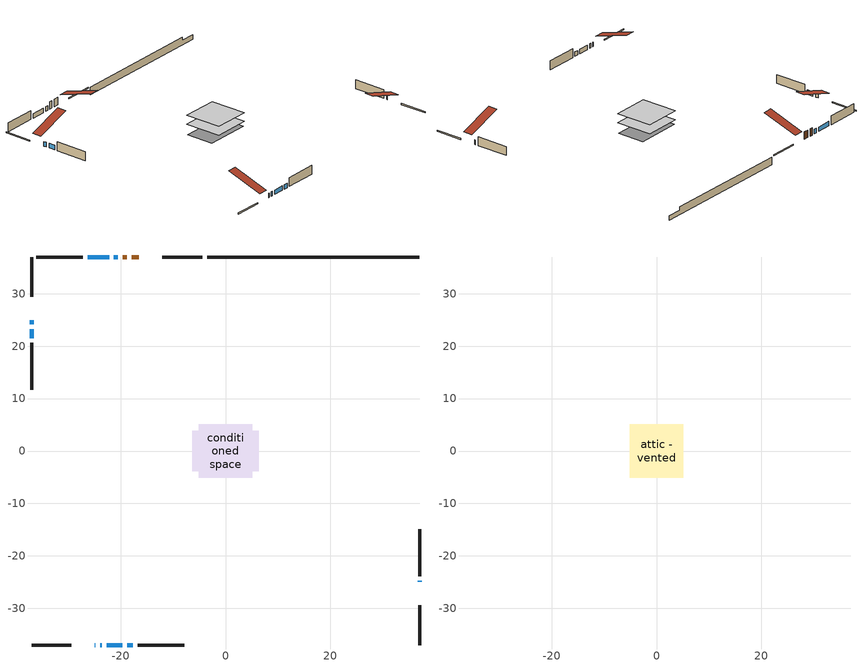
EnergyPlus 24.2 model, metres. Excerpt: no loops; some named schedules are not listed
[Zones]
conditioned space
 floor adiabatic (AdiabaticFloorConstruction): -5.06,-5.06 -5.06,5.06 5.06,5.06 5.06,-5.06 z0.61
 floor foundation (Slab1 construction): -6.31,-3.82 -6.31,3.82 6.31,3.82 6.31,-3.82 z-1.52
 wall outside (RimJoist1 construction): -4.45,37.02 -12.05,37.02 / -37.02,-37.02 -29.42,-37.02 / -37.02,37.02 -37.02,29.42 / 37.02,-37.02 37.02,-29.42 z0.61:0.91
 wall outside (AdiabaticWallConstruction 1): -16.51,37.02 -17.87,37.02 / -18.8,37.02 -19.61,37.02 z0.61:2.64
 wall outside (AdiabaticWallConstruction): -24.96,-37.02 -24.83,-37.02 / -20.54,37.02 -21.29,37.02 / -37.02,24.96 -37.02,24.2 / 37.02,-24.96 37.02,-24.79 / -23.91,-37.02 -23.6,-37.02 / -22.22,37.02 -26.28,37.02 / -22.67,-37.02 -19.68,-37.02 / -18.75,-37.02 -17.67,-37.02 / -37.02,23.28 -37.02,21.54 z0.61:1.83
 wall outside (Wall1 construction): -27.21,37.02 -36.09,37.02 / -16.74,-37.02 -7.86,-37.02 / -37.02,20.61 -37.02,11.73 / 37.02,-23.86 37.02,-14.98 z0.61:3.05
 wall foundation (FoundationWall1 construction): -3.52,37.02,-1.52 -3.52,37.02,0.61 32.97,37.02,0.61 32.97,37.02,-0.3 37.02,37.02,-0.3 37.02,37.02,-1.52
 window (WindowConstruction 4): -24.96,-37.02 -24.83,-37.02 z0.61:1.83
 window (WindowConstruction 6): -20.54,37.02 -21.29,37.02 z0.61:1.83
 window (WindowConstruction 7): -37.02,24.96 -37.02,24.21 z0.61:1.83
 window (WindowConstruction 8): 37.02,-24.96 37.02,-24.79 z0.61:1.83
 window (WindowConstruction 5): -23.9,-37.02 -23.6,-37.02 z0.61:1.83
 window (WindowConstruction): -22.22,37.02 -26.28,37.02 z0.61:1.83
 window (WindowConstruction 1): -22.67,-37.02 -19.68,-37.02 z0.61:1.83
 window (WindowConstruction 2): -18.75,-37.02 -17.67,-37.02 z0.61:1.83
 window (WindowConstruction 3): -37.02,23.28 -37.02,21.54 z0.61:1.83
 door (Door): -16.51,37.02 -17.87,37.02 z0.61:2.64
 door (Door 1): -18.8,37.02 -19.61,37.02 z0.61:2.64
 ceiling adiabatic (AdiabaticFloorConstruction): 5.06,-5.06 5.06,5.06 -5.06,5.06 -5.06,-5.06 z0.61
attic - vented
 floor to conditioned space (Floor1 construction Reversed): -5.06,-5.06 -5.06,5.06 5.06,5.06 5.06,-5.06 z3.05
 roof outside (Roof1 construction): -15.58,37.02,3.05 -15.58,27.15,6.34 -12.98,27.15,6.34 -12.98,37.02,3.05; -25.89,-37.02,3.05 -25.89,-27.15,6.34 -28.49,-27.15,6.34 -28.49,-37.02,3.05; -37.02,25.89,3.05 -27.15,25.89,6.34 -27.15,28.49,6.34 -37.02,28.49,3.05; 37.02,-25.89,3.05 27.15,-25.89,6.34 27.15,-28.49,6.34 37.02,-28.49,3.05
[Building]
Building 1: Terrain=Suburbs
[Site:Location]
Thunder Bay AP_ON: Latitude {deg}=48.37; Longitude {deg}=-89.32; Time Zone {hr}=-5; Elevation {m}=199; Keep Site Location Information=Yes
[Site:GroundTemperature:Shallow]
-2.12691, -4.55874, -4.75348, -3.59946, 1.0333, 5.64449, 9.64214, 12.1745, 12.3897, 10.33, 6.43429, 1.96456
[Site:WaterMainsTemperature]
Calculation Method=Schedule; Temperature Schedule=mains temperature schedule
[Material] Roughness=Rough; Thermal Absorptance=0.9
Name | Thickness {m} | Conductivity {W/m-K} | Density {kg/m3} | Specific Heat {J/kg-K} | Solar Absorptance | Visible Absorptance
asphalt or fiberglass shingles | 0.00635 | 0.162714 | 1121.4 | 1465.45 | 0.4 | 0.4
ceiling loosefill ins | 0.254 | 0.0480833 | 16.02 | 1046.75 | 0.7 | 0.7
ceiling stud and cavity | 0.1397 | 0.104254 | 65.682 | 1177.47 | 0.7 | 0.7
concrete 4.0 in. | 0.1016 | 1.803125 | 2242.8 | 837.4 | 0.7 | 0.7
concrete 8.0 in. | 0.2032 | 1.803125 | 2242.8 | 837.4 | 0.7 | 0.7
door material | 0.04445 | 0.188738 | 512.64 | 1214.23 | 0.7 | 0.7
door material 1 | 0.04445 | 0.20624 | 512.64 | 1214.23 | 0.7 | 0.7
exterior vertical ins | 0.0457286 | 0.029427 | 32.04 | 1214.23 | 0.7 | 0.7
floor covering | 0.0127 | 0.0433444 | 54.468 | 1339.84 | 0.6 | 0.6
floor rigid ins; wall rigid ins | 0.512978 | 0.029427 | 32.04 | 1214.23 | 0.7 | 0.7
floor stud and cavity | 0.1397 | 1.75129 | 37.0049 | 1207.88 | 0.7 | 0.7
furniture material conditioned space 1 | 0.1524 | 0.115458 | 640.8 | 1214.23 | 0.6 | 0.6
gypsum board | 0.0127 | 0.160291 | 801 | 837.4 | 0.6 | 0.6
gypsum board 1 | 0.0127 | 0.160291 | 801 | 837.4 | 0.7 | 0.7
osb sheathing 0.5 in. | 0.0127 | 0.115458 | 512.64 | 1214.23 | 0.7 | 0.7
osb sheathing 0.75 in. | 0.01905 | 0.115458 | 512.64 | 1214.23 | 0.7 | 0.7
osb sheathing 2.0 in. | 0.0508 | 0.115458 | 512.64 | 1214.23 | 0.7 | 0.7
rim joist rigid ins | 0.051816 | 0.029427 | 32.04 | 1214.23 | 0.7 | 0.7
rim joist stud and cavity | 0.0508 | 0.268173 | 125.044 | 1163.47 | 0.6 | 0.6
wall stud and cavity | 0.1397 | 0.0814562 | 139.0536 | 1170.24 | 0.7 | 0.7
wall stud and cavity 1 | 0.0889 | 0.380278 | 52.3479 | 1209.89 | 0.7 | 0.7
wall stud and cavity 2 | 0.0889 | 0.391764 | 83.0341 | 1211.67 | 0.7 | 0.7
wood siding | 0.0254 | 0.102417 | 544.68 | 1172.36 | 0.4 | 0.4
wood siding 1; wood siding 2; wood siding 3 | 0.0254 | 0.102417 | 544.68 | 1172.36 | 0.7 | 0.7
[WindowMaterial:SimpleGlazingSystem]
Name | U-Factor {W/m2-K} | Solar Heat Gain Coefficient
WindowMaterial | 5.29928 | 0.65
WindowMaterial 1 | 2.14458 | 0.62
WindowMaterial 2 | 3.063281 | 0.66
WindowMaterial 3 | 5.03525 | 0.6
WindowMaterial 4 | 4.6923 | 0.55
WindowMaterial 5 | 5.19991 | 0.65
WindowMaterial 6 | 2.77825 | 0.41
WindowMaterial 7 | 3.13369 | 0.52
[Construction]
AdiabaticFloorConstruction: floor stud and cavity, floor rigid ins, osb sheathing 0.75 in., floor covering
AdiabaticWallConstruction: wood siding 2, wall rigid ins, wall stud and cavity 1, gypsum board
AdiabaticWallConstruction 1: wood siding 3, wall rigid ins, wall stud and cavity 1, gypsum board
Door: door material
Door 1: door material 1
Floor1 construction Reversed: gypsum board, ceiling stud and cavity, ceiling loosefill ins
FoundationWall1 construction: concrete 8.0 in., gypsum board 1
furniture construction conditioned space 1: furniture material conditioned space 1
PartitionWallConstruction: gypsum board, wall stud and cavity 2, gypsum board
RimJoist1 construction: wood siding 1, rim joist rigid ins, osb sheathing 2.0 in., rim joist stud and cavity
Roof1 construction: asphalt or fiberglass shingles
Slab1 construction: concrete 4.0 in.
Wall1 construction: wood siding, osb sheathing 0.5 in., wall stud and cavity, gypsum board
WindowConstruction: WindowMaterial
WindowConstruction 1: WindowMaterial 1
WindowConstruction 2: WindowMaterial 2
WindowConstruction 3: WindowMaterial 3
WindowConstruction 4: WindowMaterial 4
WindowConstruction 5: WindowMaterial 5
WindowConstruction 6; WindowConstruction 7: WindowMaterial 6
WindowConstruction 8: WindowMaterial 7
[Zone] Multiplier=1; Part of Total Floor Area=Yes
Name | Volume {m3}
attic - vented | 54.7494
conditioned space | 482.1
[Space]
Name | Zone | Volume {m3}
attic - vented 1 | attic - vented | 54.7494
conditioned space 1 | conditioned space | 482.1
[ZoneInfiltration:EffectiveLeakageArea]
infil attic - vented 1: Zone or Space=attic - vented 1; Schedule=Always On Discrete; Effective Air Leakage Area {cm2}=3729.82; Stack Coefficient=0.000228651; Wind Coefficient=1.02166e-05
[ZoneMixing]
whole house fan mix: Zone or Space=attic - vented; Schedule=Always On Continuous; Design Flow Rate Calculation Method=Flow/Zone; Design Flow Rate {m3/s}=0; Source Zone or Space=conditioned space
[SurfaceProperty:ExposedFoundationPerimeter]
Slab1: Exposed Perimeter Calculation Method=TotalExposedPerimeter; Total Exposed Perimeter {m}=40.539
[InternalMass] Zone or ZoneList=conditioned space; Space or SpaceList=conditioned space 1
Name | Construction | Surface Area {m2}
furniture mass conditioned space 1 | furniture construction conditioned space 1 | 79.6521
partition wall mass | PartitionWallConstruction | 199.13
[Lights]
interior lighting: Zone or ZoneList or Space or SpaceList=conditioned space 1; Schedule=interior lighting schedule; Design Level Calculation Method=LightingLevel; Lighting Level {W}=343.2; Return Air Fraction=0; Fraction Radiant=0.6; Fraction Visible=0.2; Fraction Replaceable=1
[People]
occupants: Zone or ZoneList or Space or SpaceList=conditioned space 1; Number of People Schedule=occupants schedule; Number of People Calculation Method=People; Number of People=3; Fraction Radiant=0.314171; Sensible Heat Fraction=0.56303; Activity Level Schedule=occupants activity schedule; Carbon Dioxide Generation Rate {m3/s-W}=0; Enable ASHRAE 55 Comfort Warnings=No; Mean Radiant Temperature Calculation Type=EnclosureAveraged
[ElectricEquipment] Zone or ZoneList or Space or SpaceList=conditioned space 1; Design Level Calculation Method=EquipmentLevel
Name | Schedule | Design Level {W} | Fraction Latent | Fraction Radiant | Fraction Lost
clothes dryer | clothes dryer schedule | 140.772 | 0.015 | 0.081 | 0.85
clothes washer | clothes washer schedule | 32.1985 | 0.03 | 0.162 | 0.7
cooking range | cooking range schedule | 215.147 | 0.08 | 0.432 | 0.2
dishwasher | dishwasher schedule | 66.8632 | 0.3 | 0.18 | 0.4
fridge | fridge schedule | 72.9452 | 0 | 0.6 | 0
mech vent bath fan 0 | mech vent bath fan 0 schedule | 50.2 | 0 | 0 | 1
mech vent house fan | mech vent house fan schedule | 0 | 0 | 0 | 1
mech vent house fan cfis | mech vent house fan cfis schedule | 0 | 0 | 0 | 0
mech vent range fan 0 | mech vent range fan 0 schedule | 57 | 0 | 0 | 1
misc plug loads | misc plug loads schedule | 494.7 | 0.045 | 0.513 | 0.1
whole house fan | Always On Discrete | 0 | 0 | 0 | 1
[OtherEquipment] Zone or ZoneList or Space or SpaceList=conditioned space 1; Design Level Calculation Method=EquipmentLevel
Name | Fuel Type | Schedule | Design Level {W} | Fraction Latent | Fraction Radiant | Fraction Lost
clothes dryer 1 | Electricity | clothes dryer schedule | 0 | 0.015 | 0.081 | 0.85
cooking range 1 | Electricity | cooking range schedule | 0 | 0.08 | 0.432 | 0.2
general water use latent | None | general water use schedule | 62.594 | 1 | 0 | 0
general water use sensible | None | general water use schedule | -61.6891 | 0 | 0.6 | 0
mech vent house fan latent load | None | Always On Discrete | 0 | 1 | 0 | 0
mech vent house fan sensible load | None | Always On Discrete | 0 | 0 | 0 | 0
water heater energy adjustment1 | NaturalGas | Always On Discrete | 0.01 | 0 | 0 | 1
[ZoneInfiltration:DesignFlowRate] Zone or ZoneList or Space or SpaceList=conditioned space 1; Schedule=Always On Discrete; Design Flow Rate Calculation Method=Flow/Zone; Design Flow Rate {m3/s}=0
infil flow; natural vent flow; whole house fan flow
[AvailabilityManager:Scheduled]
furnace airloop Availability Manager: Schedule=Always On Discrete
[Foundation:Kiva]
Foundation Kiva 1: Initial Indoor Air Temperature {C}=18; Wall Height Above Grade {m}=0.609996; Wall Depth Below Slab {m}=0.2032; Custom Block Material Name 1=exterior vertical ins; Custom Block Depth 1 {m}=2.13; Custom Block X Position 1 {m}=0.2159; Custom Block Z Position 1 {m}=0
[Foundation:Kiva:Settings]
Soil Conductivity {W/m-K}=0.849921; Soil Density {kg/m3}=1842.3; Soil Specific Heat {J/kg-K}=418.7; Ground Solar Absorptivity=0.9; Ground Thermal Absorptivity=0.9; Ground Surface Roughness {m}=0.03; Far-Field Width {m}=40; Deep-Ground Boundary Condition=ZeroFlux; Deep-Ground Depth {m}=40; Minimum Cell Dimension {m}=0.2; Maximum Cell Growth Coefficient=3; Simulation Timestep=Timestep
[Exterior:Lights]
exterior lighting: Schedule=exterior lighting schedule; Design Level {W}=75.6
[EnergyManagementSystem:GlobalVariable]
furnace_airloop_Fan_RTF
infil_program_Qfan
infil_program_Qinf
natural_vent_program_Qnv
natural_vent_program_Qwhf
[EnergyManagementSystem:Sensor]
Name | Output:Variable or Output:Meter Index Key | Output:Variable or Output:Meter
airflow_gain | infil flow | Infiltration Sensible Heat Gain Energy
airflow_gain_1 | natural vent flow | Infiltration Sensible Heat Gain Energy
airflow_gain_2 | whole house fan flow | Infiltration Sensible Heat Gain Energy
airflow_loss | infil flow | Infiltration Sensible Heat Loss Energy
airflow_loss_1 | natural vent flow | Infiltration Sensible Heat Loss Energy
airflow_loss_2 | whole house fan flow | Infiltration Sensible Heat Loss Energy
clg_load_cond |  | Cooling:EnergyTransfer:Zone:CONDITIONED SPACE
clg_sp_s; clg_sp_s_1 | cooling setpoint | Schedule Value
clothes_dryer_exhaust_0_sch_s | clothes dryer exhaust 0 schedule | Schedule Value
cool_season | cooling season schedule | Schedule Value
htg_load_cond |  | Heating:EnergyTransfer:Zone:CONDITIONED SPACE
htg_sp_s; htg_sp_s_1 | heating setpoint | Schedule Value
ig_ee_conv | clothes dryer | Electric Equipment Convective Heating Energy
ig_ee_conv_2 | cooking range | Electric Equipment Convective Heating Energy
ig_ee_conv_4 | fridge | Electric Equipment Convective Heating Energy
ig_ee_conv_5 | misc plug loads | Electric Equipment Convective Heating Energy
ig_ee_conv_6 | whole house fan | Electric Equipment Convective Heating Energy
ig_ee_rad | clothes dryer | Electric Equipment Radiant Heating Energy
ig_ee_rad_2 | cooking range | Electric Equipment Radiant Heating Energy
ig_ee_rad_4 | fridge | Electric Equipment Radiant Heating Energy
ig_ee_rad_5 | misc plug loads | Electric Equipment Radiant Heating Energy
ig_ee_rad_6 | whole house fan | Electric Equipment Radiant Heating Energy
ig_lgt_conv | interior lighting | Lights Convective Heating Energy
ig_lgt_rad | interior lighting | Lights Radiant Heating Energy
ig_lgt_vis | interior lighting | Lights Visible Radiation Heating Energy
ig_oe_conv | clothes dryer 1 | Other Equipment Convective Heating Energy
ig_oe_conv_1 | cooking range 1 | Other Equipment Convective Heating Energy
ig_oe_conv_2 | general water use latent | Other Equipment Convective Heating Energy
ig_oe_conv_3 | general water use sensible | Other Equipment Convective Heating Energy
ig_oe_conv_4 | water heater energy adjustment1 | Other Equipment Convective Heating Energy
ig_oe_rad | clothes dryer 1 | Other Equipment Radiant Heating Energy
ig_oe_rad_1 | cooking range 1 | Other Equipment Radiant Heating Energy
ig_oe_rad_2 | general water use latent | Other Equipment Radiant Heating Energy
ig_oe_rad_3 | general water use sensible | Other Equipment Radiant Heating Energy
ig_oe_rad_4 | water heater energy adjustment1 | Other Equipment Radiant Heating Energy
ig_ppl_conv | occupants | People Convective Heating Energy
ig_ppl_rad | occupants | People Radiant Heating Energy
im_conv | furniture mass conditioned space 1 | Surface Inside Face Convection Heat Gain Energy
im_conv_1 | partition wall mass | Surface Inside Face Convection Heat Gain Energy
im_ig | furniture mass conditioned space 1 | Surface Inside Face Internal Gains Radiation Heat Gain Energy
im_ig_1 | partition wall mass | Surface Inside Face Internal Gains Radiation Heat Gain Energy
im_lgt | furniture mass conditioned space 1 | Surface Inside Face Lights Radiation Heat Gain Energy
im_lgt_1 | partition wall mass | Surface Inside Face Lights Radiation Heat Gain Energy
im_sol | furniture mass conditioned space 1 | Surface Inside Face Solar Radiation Heat Gain Energy
im_sol_1 | partition wall mass | Surface Inside Face Solar Radiation Heat Gain Energy
im_surf | furniture mass conditioned space 1 | Surface Inside Face Net Surface Thermal Radiation Heat Gain Energy
im_surf_1 | partition wall mass | Surface Inside Face Net Surface Thermal Radiation Heat Gain Energy
mech_vent_bath_fan_0_sch_s | mech vent bath fan 0 schedule | Schedule Value
mech_vent_range_fan_0_sch_s | mech vent range fan 0 schedule | Schedule Value
mv_conv | mech vent bath fan 0 | Electric Equipment Convective Heating Energy
mv_conv_1 | mech vent house fan | Electric Equipment Convective Heating Energy
mv_conv_2 | mech vent house fan cfis | Electric Equipment Convective Heating Energy
mv_conv_3 | mech vent range fan 0 | Electric Equipment Convective Heating Energy
mv_conv_4 | mech vent house fan latent load | Other Equipment Convective Heating Energy
mv_conv_5 | mech vent house fan sensible load | Other Equipment Convective Heating Energy
mv_rad | mech vent bath fan 0 | Electric Equipment Radiant Heating Energy
mv_rad_1 | mech vent house fan | Electric Equipment Radiant Heating Energy
mv_rad_2 | mech vent house fan cfis | Electric Equipment Radiant Heating Energy
mv_rad_3 | mech vent range fan 0 | Electric Equipment Radiant Heating Energy
mv_rad_4 | mech vent house fan latent load | Other Equipment Radiant Heating Energy
mv_rad_5 | mech vent house fan sensible load | Other Equipment Radiant Heating Energy
natural_vent_s | natural vent schedule | Schedule Value
out_pb_s |  | Site Outdoor Air Barometric Pressure
out_wt_s |  | Site Outdoor Air Humidity Ratio
site_vw_s |  | Site Wind Speed
ss_back_out | Window1 | Surface Window Shortwave from Zone Back Out Window Heat Transfer Rate
ss_back_out_1 | Window10 | Surface Window Shortwave from Zone Back Out Window Heat Transfer Rate
ss_back_out_2 | Window12 | Surface Window Shortwave from Zone Back Out Window Heat Transfer Rate
ss_back_out_3 | Window14 | Surface Window Shortwave from Zone Back Out Window Heat Transfer Rate
ss_back_out_4 | Window2 | Surface Window Shortwave from Zone Back Out Window Heat Transfer Rate
ss_back_out_5 | Window3 | Surface Window Shortwave from Zone Back Out Window Heat Transfer Rate
ss_back_out_6 | Window6 | Surface Window Shortwave from Zone Back Out Window Heat Transfer Rate
ss_back_out_7 | Window7 | Surface Window Shortwave from Zone Back Out Window Heat Transfer Rate
ss_back_out_8 | Window8 | Surface Window Shortwave from Zone Back Out Window Heat Transfer Rate
ss_conv | Door1 | Surface Inside Face Convection Heat Gain Energy
ss_conv_1 | Door3 | Surface Inside Face Convection Heat Gain Energy
ss_conv_10 | Window8 | Surface Inside Face Convection Heat Gain Energy
ss_conv_2 | Window1 | Surface Inside Face Convection Heat Gain Energy
ss_conv_3 | Window10 | Surface Inside Face Convection Heat Gain Energy
ss_conv_4 | Window12 | Surface Inside Face Convection Heat Gain Energy
ss_conv_5 | Window14 | Surface Inside Face Convection Heat Gain Energy
ss_conv_6 | Window2 | Surface Inside Face Convection Heat Gain Energy
ss_conv_7 | Window3 | Surface Inside Face Convection Heat Gain Energy
ss_conv_8 | Window6 | Surface Inside Face Convection Heat Gain Energy
ss_conv_9 | Window7 | Surface Inside Face Convection Heat Gain Energy
ss_ig | Door1 | Surface Inside Face Internal Gains Radiation Heat Gain Energy
ss_ig_1 | Door3 | Surface Inside Face Internal Gains Radiation Heat Gain Energy
ss_ig_10 | Window8 | Surface Inside Face Internal Gains Radiation Heat Gain Energy
ss_ig_2 | Window1 | Surface Inside Face Internal Gains Radiation Heat Gain Energy
ss_ig_3 | Window10 | Surface Inside Face Internal Gains Radiation Heat Gain Energy
ss_ig_4 | Window12 | Surface Inside Face Internal Gains Radiation Heat Gain Energy
ss_ig_5 | Window14 | Surface Inside Face Internal Gains Radiation Heat Gain Energy
ss_ig_6 | Window2 | Surface Inside Face Internal Gains Radiation Heat Gain Energy
ss_ig_7 | Window3 | Surface Inside Face Internal Gains Radiation Heat Gain Energy
ss_ig_8 | Window6 | Surface Inside Face Internal Gains Radiation Heat Gain Energy
ss_ig_9 | Window7 | Surface Inside Face Internal Gains Radiation Heat Gain Energy
ss_lgt | Door1 | Surface Inside Face Lights Radiation Heat Gain Energy
ss_lgt_1 | Door3 | Surface Inside Face Lights Radiation Heat Gain Energy
ss_sol | Door1 | Surface Inside Face Solar Radiation Heat Gain Energy
ss_sol_1 | Door3 | Surface Inside Face Solar Radiation Heat Gain Energy
ss_surf | Door1 | Surface Inside Face Net Surface Thermal Radiation Heat Gain Energy
ss_surf_1 | Door3 | Surface Inside Face Net Surface Thermal Radiation Heat Gain Energy
ss_surf_10 | Window8 | Surface Inside Face Net Surface Thermal Radiation Heat Gain Energy
ss_surf_2 | Window1 | Surface Inside Face Net Surface Thermal Radiation Heat Gain Energy
ss_surf_3 | Window10 | Surface Inside Face Net Surface Thermal Radiation Heat Gain Energy
ss_surf_4 | Window12 | Surface Inside Face Net Surface Thermal Radiation Heat Gain Energy
ss_surf_5 | Window14 | Surface Inside Face Net Surface Thermal Radiation Heat Gain Energy
ss_surf_6 | Window2 | Surface Inside Face Net Surface Thermal Radiation Heat Gain Energy
ss_surf_7 | Window3 | Surface Inside Face Net Surface Thermal Radiation Heat Gain Energy
ss_surf_8 | Window6 | Surface Inside Face Net Surface Thermal Radiation Heat Gain Energy
ss_surf_9 | Window7 | Surface Inside Face Net Surface Thermal Radiation Heat Gain Energy
ss_trans_in | Window1 | Surface Window Transmitted Solar Radiation Rate
ss_trans_in_1 | Window10 | Surface Window Transmitted Solar Radiation Rate
ss_trans_in_2 | Window12 | Surface Window Transmitted Solar Radiation Rate
ss_trans_in_3 | Window14 | Surface Window Transmitted Solar Radiation Rate
ss_trans_in_4 | Window2 | Surface Window Transmitted Solar Radiation Rate
ss_trans_in_5 | Window3 | Surface Window Transmitted Solar Radiation Rate
ss_trans_in_6 | Window6 | Surface Window Transmitted Solar Radiation Rate
ss_trans_in_7 | Window7 | Surface Window Transmitted Solar Radiation Rate
ss_trans_in_8 | Window8 | Surface Window Transmitted Solar Radiation Rate
ss_trans_out | Window1 | Surface Inside Face Initial Transmitted Diffuse Transmitted Out Window Solar Radiation Rate
ss_trans_out_1 | Window10 | Surface Inside Face Initial Transmitted Diffuse Transmitted Out Window Solar Radiation Rate
ss_trans_out_2 | Window12 | Surface Inside Face Initial Transmitted Diffuse Transmitted Out Window Solar Radiation Rate
ss_trans_out_3 | Window14 | Surface Inside Face Initial Transmitted Diffuse Transmitted Out Window Solar Radiation Rate
ss_trans_out_4 | Window2 | Surface Inside Face Initial Transmitted Diffuse Transmitted Out Window Solar Radiation Rate
ss_trans_out_5 | Window3 | Surface Inside Face Initial Transmitted Diffuse Transmitted Out Window Solar Radiation Rate
ss_trans_out_6 | Window6 | Surface Inside Face Initial Transmitted Diffuse Transmitted Out Window Solar Radiation Rate
ss_trans_out_7 | Window7 | Surface Inside Face Initial Transmitted Diffuse Transmitted Out Window Solar Radiation Rate
ss_trans_out_8 | Window8 | Surface Inside Face Initial Transmitted Diffuse Transmitted Out Window Solar Radiation Rate
s_conv | Floor1 | Surface Inside Face Convection Heat Gain Energy
s_conv_1 | FoundationWall1 | Surface Inside Face Convection Heat Gain Energy
s_conv_10 | Wall1:180 | Surface Inside Face Convection Heat Gain Energy
s_conv_11 | Wall1:270 | Surface Inside Face Convection Heat Gain Energy
s_conv_12 | Wall1:90 | Surface Inside Face Convection Heat Gain Energy
s_conv_2 | inferred conditioned ceiling | Surface Inside Face Convection Heat Gain Energy
s_conv_3 | inferred conditioned floor | Surface Inside Face Convection Heat Gain Energy
s_conv_4 | RimJoist1:0 | Surface Inside Face Convection Heat Gain Energy
s_conv_5 | RimJoist1:180 | Surface Inside Face Convection Heat Gain Energy
s_conv_6 | RimJoist1:270 | Surface Inside Face Convection Heat Gain Energy
s_conv_7 | RimJoist1:90 | Surface Inside Face Convection Heat Gain Energy
s_conv_8 | Slab1 | Surface Inside Face Convection Heat Gain Energy
s_conv_9 | Wall1:0 | Surface Inside Face Convection Heat Gain Energy
s_ig | Floor1 | Surface Inside Face Internal Gains Radiation Heat Gain Energy
s_ig_1 | FoundationWall1 | Surface Inside Face Internal Gains Radiation Heat Gain Energy
s_ig_10 | Wall1:180 | Surface Inside Face Internal Gains Radiation Heat Gain Energy
s_ig_11 | Wall1:270 | Surface Inside Face Internal Gains Radiation Heat Gain Energy
s_ig_12 | Wall1:90 | Surface Inside Face Internal Gains Radiation Heat Gain Energy
s_ig_2 | inferred conditioned ceiling | Surface Inside Face Internal Gains Radiation Heat Gain Energy
s_ig_3 | inferred conditioned floor | Surface Inside Face Internal Gains Radiation Heat Gain Energy
s_ig_4 | RimJoist1:0 | Surface Inside Face Internal Gains Radiation Heat Gain Energy
s_ig_5 | RimJoist1:180 | Surface Inside Face Internal Gains Radiation Heat Gain Energy
s_ig_6 | RimJoist1:270 | Surface Inside Face Internal Gains Radiation Heat Gain Energy
s_ig_7 | RimJoist1:90 | Surface Inside Face Internal Gains Radiation Heat Gain Energy
s_ig_8 | Slab1 | Surface Inside Face Internal Gains Radiation Heat Gain Energy
s_ig_9 | Wall1:0 | Surface Inside Face Internal Gains Radiation Heat Gain Energy
s_lgt | Floor1 | Surface Inside Face Lights Radiation Heat Gain Energy
s_lgt_1 | FoundationWall1 | Surface Inside Face Lights Radiation Heat Gain Energy
s_lgt_10 | Wall1:180 | Surface Inside Face Lights Radiation Heat Gain Energy
s_lgt_11 | Wall1:270 | Surface Inside Face Lights Radiation Heat Gain Energy
s_lgt_12 | Wall1:90 | Surface Inside Face Lights Radiation Heat Gain Energy
s_lgt_2 | inferred conditioned ceiling | Surface Inside Face Lights Radiation Heat Gain Energy
s_lgt_3 | inferred conditioned floor | Surface Inside Face Lights Radiation Heat Gain Energy
s_lgt_4 | RimJoist1:0 | Surface Inside Face Lights Radiation Heat Gain Energy
s_lgt_5 | RimJoist1:180 | Surface Inside Face Lights Radiation Heat Gain Energy
s_lgt_6 | RimJoist1:270 | Surface Inside Face Lights Radiation Heat Gain Energy
s_lgt_7 | RimJoist1:90 | Surface Inside Face Lights Radiation Heat Gain Energy
s_lgt_8 | Slab1 | Surface Inside Face Lights Radiation Heat Gain Energy
s_lgt_9 | Wall1:0 | Surface Inside Face Lights Radiation Heat Gain Energy
s_sol | Floor1 | Surface Inside Face Solar Radiation Heat Gain Energy
s_sol_1 | FoundationWall1 | Surface Inside Face Solar Radiation Heat Gain Energy
s_sol_10 | Wall1:180 | Surface Inside Face Solar Radiation Heat Gain Energy
s_sol_11 | Wall1:270 | Surface Inside Face Solar Radiation Heat Gain Energy
s_sol_12 | Wall1:90 | Surface Inside Face Solar Radiation Heat Gain Energy
s_sol_2 | inferred conditioned ceiling | Surface Inside Face Solar Radiation Heat Gain Energy
s_sol_3 | inferred conditioned floor | Surface Inside Face Solar Radiation Heat Gain Energy
s_sol_4 | RimJoist1:0 | Surface Inside Face Solar Radiation Heat Gain Energy
